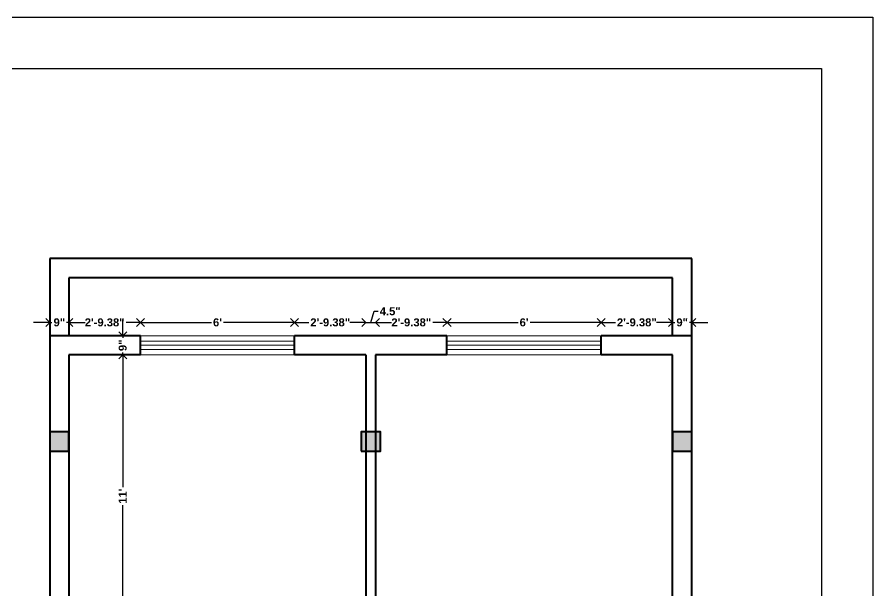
# Model space of a CAD drawing. Header units: inches. Extents: x 1457 to 6508, y 1058 to 4458.
# Drawn here: x 2285.2 to 2685, y 3038 to 3306.1 of the extents above; entities that cross this region are included whole.
import ezdxf

# ---------------------------------------------------------------- set-up
doc = ezdxf.new("R2010")
doc.units = ezdxf.units.IN
for name, color, linetype, lineweight in [('1.COLUMN', 1, 'Continuous', 40), ('frame', 10, 'Continuous', 30), ('WALL', 2, 'Continuous', 40), ('WALL DIMENSION', 6, 'Continuous', 13), ('WINDOW', 4, 'Continuous', 18)]:
    doc.layers.add(name, color=color, linetype=linetype, lineweight=lineweight)
doc.styles.get("Standard").update_dxf_attribs({"font": 'arialbd.ttf'})
doc.dimstyles.new('WALL DIMENSION', dxfattribs={"dimscale": 1.5, "dimtxt": 2.5, "dimasz": 2.5, "dimexe": 1.25, "dimexo": 0.625, "dimtad": 0, "dimlunit": 3, "dimtxsty": 'Standard', "dimblk": 'OPEN90', "dimcen": 2.5, "dimse1": 1, "dimse2": 1, "dimclrd": 1, "dimclrt": 3, "dimadec": 0, "dimazin": 0, "dimtfac": 1, "dimtmove": 0, "dimatfit": 3, "dimfxl": 0, "dimarcsym": 0})

# ---------------------------------------------------------------- blocks, each defined once
blk = doc.blocks.new('_Open90')
at = {"color": 0, "linetype": 'ByBlock', "lineweight": -2}
for p, q in [((0, 0), (-1, 0)), ((-0.5, 0.5), (0, 0)), ((0, 0), (-0.5, -0.5))]:
    blk.add_line(p, q, dxfattribs=at)
blk = doc.blocks.new('*D43')
at = {"layer": 'Defpoints', "color": 0}
for p in [(2309.39, 3163.46), (2300.39, 3157.26), (2309.39, 3157.26)]:
    blk.add_point(p, dxfattribs=at)
at = {"layer": 'WALL DIMENSION', "color": 1, "lineweight": -2}
for p, q in [((2296.64, 3163.46), (2292.89, 3163.46)), ((2300.39, 3163.46), (2301.47, 3163.46)), ((2309.39, 3163.46), (2308.31, 3163.46)), ((2313.14, 3163.46), (2316.89, 3163.46))]:
    blk.add_line(p, q, dxfattribs=at)
at = {"layer": 'WALL DIMENSION', "color": 1, "lineweight": -2, "xscale": 3.75, "yscale": 3.75, "zscale": 3.75}
blk.add_blockref('_Open90', (2300.39, 3163.46), dxfattribs=at)
at = {"layer": 'WALL DIMENSION', "color": 1, "lineweight": -2, "xscale": 3.75, "yscale": 3.75, "zscale": 3.75, "rotation": 180}
blk.add_blockref('_Open90', (2309.39, 3163.46), dxfattribs=at)
at = {"layer": 'WALL DIMENSION', "color": 3, "insert": (2304.89, 3163.46), "char_height": 3.75, "attachment_point": 5}
blk.add_mtext('9"', dxfattribs=at)
blk = doc.blocks.new('*D44')
at = {"layer": 'Defpoints', "color": 0}
for p in [(2342.77, 3163.46), (2309.39, 3157.26), (2342.77, 3157.26)]:
    blk.add_point(p, dxfattribs=at)
at = {"layer": 'WALL DIMENSION', "color": 1, "lineweight": -2}
for p, q in [((2313.14, 3163.46), (2316.05, 3163.46)), ((2339.02, 3163.46), (2336.11, 3163.46))]:
    blk.add_line(p, q, dxfattribs=at)
at = {"layer": 'WALL DIMENSION', "color": 1, "lineweight": -2, "xscale": 3.75, "yscale": 3.75, "zscale": 3.75, "rotation": 180}
blk.add_blockref('_Open90', (2309.39, 3163.46), dxfattribs=at)
at = {"layer": 'WALL DIMENSION', "color": 1, "lineweight": -2, "xscale": 3.75, "yscale": 3.75, "zscale": 3.75}
blk.add_blockref('_Open90', (2342.77, 3163.46), dxfattribs=at)
at = {"layer": 'WALL DIMENSION', "color": 3, "insert": (2326.08, 3163.46), "char_height": 3.75, "attachment_point": 5}
blk.add_mtext('2\'-9.38"', dxfattribs=at)
blk = doc.blocks.new('*D45')
at = {"layer": 'Defpoints', "color": 0}
for p in [(2414.77, 3163.46), (2342.77, 3157.26), (2414.77, 3157.26)]:
    blk.add_point(p, dxfattribs=at)
at = {"layer": 'WALL DIMENSION', "color": 1, "lineweight": -2}
for p, q in [((2346.52, 3163.46), (2375.97, 3163.46)), ((2411.02, 3163.46), (2381.56, 3163.46))]:
    blk.add_line(p, q, dxfattribs=at)
at = {"layer": 'WALL DIMENSION', "color": 1, "lineweight": -2, "xscale": 3.75, "yscale": 3.75, "zscale": 3.75, "rotation": 180}
blk.add_blockref('_Open90', (2342.77, 3163.46), dxfattribs=at)
at = {"layer": 'WALL DIMENSION', "color": 1, "lineweight": -2, "xscale": 3.75, "yscale": 3.75, "zscale": 3.75}
blk.add_blockref('_Open90', (2414.77, 3163.46), dxfattribs=at)
at = {"layer": 'WALL DIMENSION', "color": 3, "insert": (2378.77, 3163.46), "char_height": 3.75, "attachment_point": 5}
blk.add_mtext("6'", dxfattribs=at)
blk = doc.blocks.new('*D46')
at = {"layer": 'Defpoints', "color": 0}
for p in [(2448.14, 3163.46), (2414.77, 3157.26), (2448.14, 3148.26)]:
    blk.add_point(p, dxfattribs=at)
at = {"layer": 'WALL DIMENSION', "color": 1, "lineweight": -2}
for p, q in [((2418.52, 3163.46), (2421.42, 3163.46)), ((2444.39, 3163.46), (2441.49, 3163.46))]:
    blk.add_line(p, q, dxfattribs=at)
at = {"layer": 'WALL DIMENSION', "color": 1, "lineweight": -2, "xscale": 3.75, "yscale": 3.75, "zscale": 3.75, "rotation": 180}
blk.add_blockref('_Open90', (2414.77, 3163.46), dxfattribs=at)
at = {"layer": 'WALL DIMENSION', "color": 1, "lineweight": -2, "xscale": 3.75, "yscale": 3.75, "zscale": 3.75}
blk.add_blockref('_Open90', (2448.14, 3163.46), dxfattribs=at)
at = {"layer": 'WALL DIMENSION', "color": 3, "insert": (2431.45, 3163.46), "char_height": 3.75, "attachment_point": 5}
blk.add_mtext('2\'-9.38"', dxfattribs=at)
blk = doc.blocks.new('*D47')
at = {"layer": 'Defpoints', "color": 0}
for p in [(2452.64, 3163.46), (2448.14, 3148.26), (2452.64, 3148.26)]:
    blk.add_point(p, dxfattribs=at)
at = {"layer": 'WALL DIMENSION', "color": 1, "lineweight": -2}
for p, q in [((2450.39, 3163.46), (2451.95, 3168.66)), ((2451.95, 3168.66), (2453.83, 3168.66)), ((2444.39, 3163.46), (2440.64, 3163.46)), ((2448.14, 3163.46), (2452.64, 3163.46)), ((2448.14, 3163.46), (2452.64, 3163.46)), ((2456.39, 3163.46), (2460.14, 3163.46))]:
    blk.add_line(p, q, dxfattribs=at)
at = {"layer": 'WALL DIMENSION', "color": 1, "lineweight": -2, "xscale": 3.75, "yscale": 3.75, "zscale": 3.75}
blk.add_blockref('_Open90', (2448.14, 3163.46), dxfattribs=at)
at = {"layer": 'WALL DIMENSION', "color": 1, "lineweight": -2, "xscale": 3.75, "yscale": 3.75, "zscale": 3.75, "rotation": 180}
blk.add_blockref('_Open90', (2452.64, 3163.46), dxfattribs=at)
at = {"layer": 'WALL DIMENSION', "color": 3, "insert": (2459.47, 3168.66), "char_height": 3.75, "attachment_point": 5}
blk.add_mtext('4.5"', dxfattribs=at)
blk = doc.blocks.new('*D48')
at = {"layer": 'Defpoints', "color": 0}
for p in [(2486.02, 3163.46), (2452.64, 3148.26), (2486.02, 3148.26)]:
    blk.add_point(p, dxfattribs=at)
at = {"layer": 'WALL DIMENSION', "color": 1, "lineweight": -2}
for p, q in [((2456.39, 3163.46), (2459.3, 3163.46)), ((2482.27, 3163.46), (2479.36, 3163.46))]:
    blk.add_line(p, q, dxfattribs=at)
at = {"layer": 'WALL DIMENSION', "color": 1, "lineweight": -2, "xscale": 3.75, "yscale": 3.75, "zscale": 3.75, "rotation": 180}
blk.add_blockref('_Open90', (2452.64, 3163.46), dxfattribs=at)
at = {"layer": 'WALL DIMENSION', "color": 1, "lineweight": -2, "xscale": 3.75, "yscale": 3.75, "zscale": 3.75}
blk.add_blockref('_Open90', (2486.02, 3163.46), dxfattribs=at)
at = {"layer": 'WALL DIMENSION', "color": 3, "insert": (2469.33, 3163.46), "char_height": 3.75, "attachment_point": 5}
blk.add_mtext('2\'-9.38"', dxfattribs=at)
blk = doc.blocks.new('*D76')
at = {"layer": 'Defpoints', "color": 0}
for p in [(2558.02, 3163.46), (2486.02, 3148.26), (2558.02, 3148.26)]:
    blk.add_point(p, dxfattribs=at)
at = {"layer": 'WALL DIMENSION', "color": 1, "lineweight": -2}
for p, q in [((2489.77, 3163.46), (2519.22, 3163.46)), ((2554.27, 3163.46), (2524.81, 3163.46))]:
    blk.add_line(p, q, dxfattribs=at)
at = {"layer": 'WALL DIMENSION', "color": 1, "lineweight": -2, "xscale": 3.75, "yscale": 3.75, "zscale": 3.75, "rotation": 180}
blk.add_blockref('_Open90', (2486.02, 3163.46), dxfattribs=at)
at = {"layer": 'WALL DIMENSION', "color": 1, "lineweight": -2, "xscale": 3.75, "yscale": 3.75, "zscale": 3.75}
blk.add_blockref('_Open90', (2558.02, 3163.46), dxfattribs=at)
at = {"layer": 'WALL DIMENSION', "color": 3, "insert": (2522.02, 3163.46), "char_height": 3.75, "attachment_point": 5}
blk.add_mtext("6'", dxfattribs=at)
blk = doc.blocks.new('*D77')
at = {"layer": 'Defpoints', "color": 0}
for p in [(2591.39, 3163.46), (2558.02, 3148.26), (2591.39, 3148.26)]:
    blk.add_point(p, dxfattribs=at)
at = {"layer": 'WALL DIMENSION', "color": 1, "lineweight": -2}
for p, q in [((2561.77, 3163.46), (2564.67, 3163.46)), ((2587.64, 3163.46), (2584.74, 3163.46))]:
    blk.add_line(p, q, dxfattribs=at)
at = {"layer": 'WALL DIMENSION', "color": 1, "lineweight": -2, "xscale": 3.75, "yscale": 3.75, "zscale": 3.75, "rotation": 180}
blk.add_blockref('_Open90', (2558.02, 3163.46), dxfattribs=at)
at = {"layer": 'WALL DIMENSION', "color": 1, "lineweight": -2, "xscale": 3.75, "yscale": 3.75, "zscale": 3.75}
blk.add_blockref('_Open90', (2591.39, 3163.46), dxfattribs=at)
at = {"layer": 'WALL DIMENSION', "color": 3, "insert": (2574.7, 3163.46), "char_height": 3.75, "attachment_point": 5}
blk.add_mtext('2\'-9.38"', dxfattribs=at)
blk = doc.blocks.new('*D78')
at = {"layer": 'Defpoints', "color": 0}
for p in [(2600.39, 3163.46), (2591.39, 3148.26), (2600.39, 3146.85)]:
    blk.add_point(p, dxfattribs=at)
at = {"layer": 'WALL DIMENSION', "color": 1, "lineweight": -2}
for p, q in [((2587.64, 3163.46), (2583.89, 3163.46)), ((2591.39, 3163.46), (2592.47, 3163.46)), ((2600.39, 3163.46), (2599.31, 3163.46)), ((2604.14, 3163.46), (2607.89, 3163.46))]:
    blk.add_line(p, q, dxfattribs=at)
at = {"layer": 'WALL DIMENSION', "color": 1, "lineweight": -2, "xscale": 3.75, "yscale": 3.75, "zscale": 3.75}
blk.add_blockref('_Open90', (2591.39, 3163.46), dxfattribs=at)
at = {"layer": 'WALL DIMENSION', "color": 1, "lineweight": -2, "xscale": 3.75, "yscale": 3.75, "zscale": 3.75, "rotation": 180}
blk.add_blockref('_Open90', (2600.39, 3163.46), dxfattribs=at)
at = {"layer": 'WALL DIMENSION', "color": 3, "insert": (2595.89, 3163.46), "char_height": 3.75, "attachment_point": 5}
blk.add_mtext('9"', dxfattribs=at)
blk = doc.blocks.new('*D156')
at = {"layer": 'Defpoints', "color": 0}
for p in [(2335.46, 3157.26), (2334.51, 3148.26), (2335.46, 3148.26)]:
    blk.add_point(p, dxfattribs=at)
at = {"layer": 'WALL DIMENSION', "color": 1, "lineweight": -2}
for p, q in [((2334.51, 3161.01), (2334.51, 3164.76)), ((2334.51, 3157.26), (2334.51, 3156.19)), ((2334.51, 3148.26), (2334.51, 3149.34)), ((2334.51, 3144.51), (2334.51, 3140.76))]:
    blk.add_line(p, q, dxfattribs=at)
at = {"layer": 'WALL DIMENSION', "color": 1, "lineweight": -2, "xscale": 3.75, "yscale": 3.75, "zscale": 3.75}
for p, rotation in [((2334.51, 3157.26), 270), ((2334.51, 3148.26), 90)]:
    blk.add_blockref('_Open90', p, dxfattribs=dict(at, rotation=rotation))
at = {"layer": 'WALL DIMENSION', "color": 3, "insert": (2334.51, 3152.76), "char_height": 3.75, "attachment_point": 5, "rotation": 90}
blk.add_mtext('9"', dxfattribs=at)
blk = doc.blocks.new('*D157')
at = {"layer": 'Defpoints', "color": 0}
for p in [(2335.46, 3148.26), (2334.51, 3016.26), (2334.51, 3016.26)]:
    blk.add_point(p, dxfattribs=at)
at = {"layer": 'WALL DIMENSION', "color": 1, "lineweight": -2}
for p, q in [((2334.51, 3144.51), (2334.51, 3086.42)), ((2334.51, 3020.01), (2334.51, 3078.11))]:
    blk.add_line(p, q, dxfattribs=at)
at = {"layer": 'WALL DIMENSION', "color": 1, "lineweight": -2, "xscale": 3.75, "yscale": 3.75, "zscale": 3.75}
for p, rotation in [((2334.51, 3148.26), 90), ((2334.51, 3016.26), 270)]:
    blk.add_blockref('_Open90', p, dxfattribs=dict(at, rotation=rotation))
at = {"layer": 'WALL DIMENSION', "color": 3, "insert": (2334.51, 3082.26), "char_height": 3.75, "attachment_point": 5, "rotation": 90}
blk.add_mtext("11'", dxfattribs=at)

msp = doc.modelspace()

# ---------------------------------------------------------------- hatches: boundary and pattern name
at = {"layer": '1.COLUMN'}
h = msp.add_hatch(color=256, dxfattribs=at)
h.dxf.hatch_style = 1
h.paths.add_polyline_path([(2309.3913, 3112.2629), (2300.3913, 3112.2629), (2300.3913, 3103.2629), (2309.3913, 3103.2629)])
h = msp.add_hatch(color=256, dxfattribs=at)
h.dxf.hatch_style = 1
h.paths.add_polyline_path([(2454.8913, 3112.2629), (2445.8913, 3112.2629), (2445.8913, 3103.2629), (2454.8913, 3103.2629)])
h = msp.add_hatch(color=256, dxfattribs=at)
h.dxf.hatch_style = 1
h.paths.add_polyline_path([(2600.3913, 3112.2629), (2591.3913, 3112.2629), (2591.3913, 3103.2629), (2600.3913, 3103.2629)])

# ---------------------------------------------------------------- linework, layer by layer
msp.add_lwpolyline([(1456.9306, 3306.146), (2684.996, 3306.146), (2684.996, 2211.2062), (1456.9306, 2211.2062)], close=True)
for points in [[(2300.3913, 3103.2629), (2309.3913, 3103.2629), (2309.3913, 3112.2629), (2300.3913, 3112.2629)], [(2445.8913, 3103.2629), (2454.8913, 3103.2629), (2454.8913, 3112.2629), (2445.8913, 3112.2629)], [(2591.3913, 3103.2629), (2600.3913, 3103.2629), (2600.3913, 3112.2629), (2591.3913, 3112.2629)]]:
    msp.add_lwpolyline(points, close=True, dxfattribs=at)
at = {"layer": 'frame'}
msp.add_lwpolyline([(1481.0147, 3282.0619), (2660.9119, 3282.0619), (2660.9119, 2235.2903), (1481.0147, 2235.2903)], close=True, dxfattribs=at)
at = {"layer": 'WALL', "color": 252}
for p, q in [((2600.3913, 3193.2629), (2300.3913, 3193.2629)), ((2300.3913, 3193.2629), (2300.3913, 3157.2629)), ((2600.3913, 3157.2629), (2600.3913, 3193.2629)), ((2591.3913, 3184.2629), (2309.3913, 3184.2629)), ((2309.3913, 3184.2629), (2309.3913, 3157.2629)), ((2591.3913, 3157.2629), (2591.3913, 3184.2629))]:
    msp.add_line(p, q, dxfattribs=at)
at = {"layer": 'WALL'}
for p, q in [((2300.3913, 3157.2629), (2300.3913, 2821.2629)), ((2342.7663, 3157.2629), (2300.3913, 3157.2629)), ((2342.7663, 3148.2629), (2342.7663, 3157.2629)), ((2486.0163, 3157.2629), (2414.7663, 3157.2629)), ((2414.7663, 3148.2629), (2414.7663, 3157.2629)), ((2486.0163, 3148.2629), (2486.0163, 3157.2629)), ((2600.3913, 3157.2629), (2558.0163, 3157.2629)), ((2558.0163, 3148.2629), (2558.0163, 3157.2629)), ((2600.3913, 2821.2629), (2600.3913, 3157.2629)), ((2342.7663, 3148.2629), (2309.3913, 3148.2629)), ((2309.3913, 3148.2629), (2309.3913, 2923.2629)), ((2448.1413, 3148.2629), (2414.7663, 3148.2629)), ((2448.1413, 3148.2629), (2448.1413, 2968.2629)), ((2486.0163, 3148.2629), (2452.6413, 3148.2629)), ((2452.6413, 3148.2629), (2452.6413, 2968.2629)), ((2591.3913, 3148.2629), (2558.0163, 3148.2629)), ((2591.3913, 2923.2629), (2591.3913, 3148.2629))]:
    msp.add_line(p, q, dxfattribs=at)
at = {"layer": 'WINDOW'}
for p, q in [((2342.7663, 3157.2629), (2414.7663, 3157.2629)), ((2342.7663, 3154.7629), (2414.7663, 3154.7629)), ((2486.0163, 3157.2629), (2558.0163, 3157.2629)), ((2486.0163, 3154.7629), (2558.0163, 3154.7629)), ((2342.7663, 3152.7629), (2414.7663, 3152.7629)), ((2342.7663, 3150.7629), (2414.7663, 3150.7629)), ((2486.0163, 3152.7629), (2558.0163, 3152.7629)), ((2486.0163, 3150.7629), (2558.0163, 3150.7629)), ((2342.7663, 3148.2629), (2414.7663, 3148.2629)), ((2486.0163, 3148.2629), (2558.0163, 3148.2629))]:
    msp.add_line(p, q, dxfattribs=at)

# ---------------------------------------------------------------- dimensions: what is measured, and where the dimension line sits
at = {"layer": 'WALL DIMENSION'}
for base, p1, p2, picture, middle in [((2452.6413, 3163.462), (2448.1413, 3148.2629), (2452.6413, 3148.2629), '*D47', (2454.7626, 3168.6578)), ((2342.7663009041, 3163.461950709), (2309.3913009041, 3157.2628784954), (2342.7663009041, 3157.2628784954), '*D44', (2326.0788009041, 3163.461950709)), ((2414.7663, 3163.462), (2342.7663, 3157.2629), (2414.7663, 3157.2629), '*D45', (2378.7663, 3163.462)), ((2448.1413009041, 3163.461950709), (2414.7663009041, 3157.2628784954), (2448.1413009041, 3148.2628784954), '*D46', (2431.4538009041, 3163.461950709)), ((2486.0163009041, 3163.461950709), (2452.6413009041, 3148.2628784954), (2486.0163009041, 3148.2628784954), '*D48', (2469.3288009041, 3163.461950709)), ((2558.0163, 3163.462), (2486.0163, 3148.2629), (2558.0163, 3148.2629), '*D76', (2522.0163, 3163.462)), ((2591.3913009041, 3163.461950709), (2558.0163009041, 3148.2628784954), (2591.3913009041, 3148.2628784954), '*D77', (2574.7038009041, 3163.461950709)), ((2600.3913, 3163.462), (2591.3913, 3148.2629), (2600.3913, 3146.848), '*D78', (2595.8913, 3163.462))]:
    dim = msp.add_linear_dim(base=base, p1=p1, p2=p2, dimstyle='WALL DIMENSION', override={"dimtmove": 1}, dxfattribs=at)
    dim.commit()
    dim.dimension.update_dxf_attribs({"geometry": picture, "text_midpoint": middle})
dim = msp.add_linear_dim(base=(2309.3913, 3163.462), p1=(2300.3913, 3157.2629), p2=(2309.3913, 3157.2629), dimstyle='WALL DIMENSION', dxfattribs=at)
dim.commit()
dim.dimension.update_dxf_attribs({"geometry": '*D43', "text_midpoint": (2304.8913, 3163.462)})
dim = msp.add_linear_dim(base=(2334.5131, 3148.2629), p1=(2335.4601, 3157.2629), p2=(2335.4601, 3148.2629), angle=90, dimstyle='WALL DIMENSION', dxfattribs=at)
dim.commit()
dim.dimension.update_dxf_attribs({"geometry": '*D156', "text_midpoint": (2334.5131, 3152.7629)})
dim = msp.add_linear_dim(base=(2334.5131, 3016.2629), p1=(2335.4601, 3148.2629), p2=(2334.5131, 3016.2629), angle=90, dimstyle='WALL DIMENSION', override={"dimtmove": 1}, dxfattribs=at)
dim.commit()
dim.dimension.update_dxf_attribs({"geometry": '*D157', "text_midpoint": (2334.5131, 3082.2629)})

doc.saveas('drawing.dxf')
